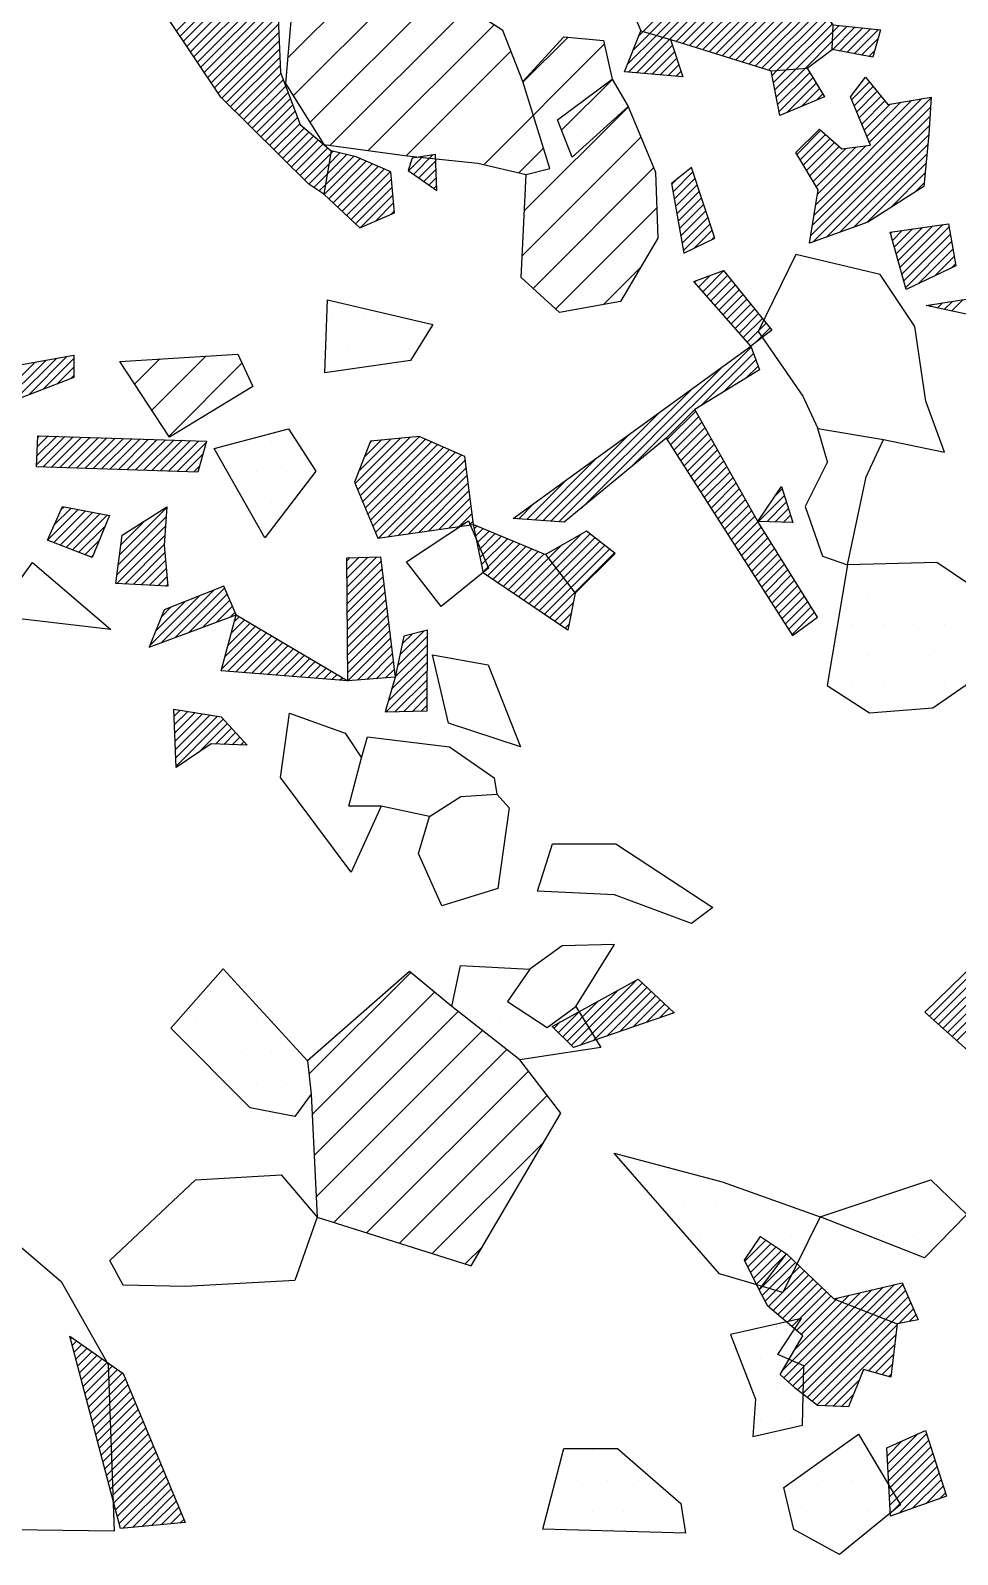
# Model space of a CAD drawing. Header units: metres. Extents: x -1.05 to 0.12, y -16.81 to -13.32.
# Drawn here: x -0.636 to -0.257, y -16.805 to -16.182 of the extents above; entities that cross this region are included whole.
import ezdxf

# ---------------------------------------------------------------- set-up
doc = ezdxf.new("R2010")
doc.units = ezdxf.units.M
doc.header["$LTSCALE"] = 25
doc.header["$MEASUREMENT"] = 0
doc.layers.get('0').update_dxf_attribs({"linetype": 'CONTINUOUS'})
for name, color, linetype in [('FEUER', 1, 'CONTINUOUS'), ('KNOCHEN', 2, 'CONTINUOUS'), ('KNOCHENSCHRAFF', 2, 'CONTINUOUS'), ('STEINE', 4, 'CONTINUOUS'), ('STEINESCHRAFF', 4, 'CONTINUOUS')]:
    doc.layers.add(name, color=color, linetype=linetype)

# ---------------------------------------------------------------- blocks, each defined once
blk = doc.blocks.new('*X1')
at = {"color": 0}
for p, q in [((-26.861, -1658.51), (-24.738, -1656.386)), ((-26.674, -1658.677), (-24.468, -1656.47)), ((-26.488, -1658.844), (-24.198, -1656.554)), ((-26.301, -1659.011), (-23.927, -1656.637)), ((-26.114, -1659.178), (-23.657, -1656.721)), ((-25.928, -1659.344), (-23.387, -1656.804)), ((-25.741, -1659.511), (-23.117, -1656.888))]:
    blk.add_line(p, q, dxfattribs=at)
blk = doc.blocks.new('*X3')
at = {"color": 0}
for p, q in [((-41.499, -1659.713), (-38.819, -1657.033)), ((-41.129, -1659.697), (-38.6, -1657.167)), ((-41.675, -1659.536), (-39.603, -1657.463)), ((-40.591, -1659.512), (-38.417, -1657.338)), ((-40.052, -1659.326), (-38.234, -1657.509)), ((-39.513, -1659.141), (-38.051, -1657.68)), ((-38.974, -1658.956), (-37.869, -1657.85)), ((-42.028, -1659.182), (-41.169, -1658.323)), ((-41.852, -1659.359), (-40.386, -1657.893)), ((-38.435, -1658.77), (-37.686, -1658.021)), ((-37.896, -1658.585), (-37.503, -1658.192)), ((-37.357, -1658.4), (-37.32, -1658.363)), ((-42.205, -1659.005), (-41.953, -1658.752)), ((-34.404, -1668.528), (-33.546, -1667.67)), ((-34.286, -1668.764), (-33.334, -1667.811)), ((-33.774, -1667.544), (-33.758, -1667.528)), ((-34.169, -1669), (-33.122, -1667.953)), ((-34.051, -1669.236), (-32.91, -1668.095)), ((-33.934, -1669.472), (-32.699, -1668.237)), ((-33.816, -1669.708), (-32.517, -1668.408)), ((-33.693, -1669.938), (-32.336, -1668.581)), ((-33.569, -1670.168), (-32.154, -1668.753)), ((-33.438, -1670.39), (-31.973, -1668.925)), ((-33.247, -1670.553), (-31.792, -1669.098)), ((-33.057, -1670.717), (-31.611, -1669.27)), ((-32.867, -1670.88), (-31.429, -1669.442)), ((-32.811, -1673.298), (-29.217, -1669.705)), ((-32.677, -1671.044), (-31.248, -1669.614)), ((-32.626, -1673.468), (-28.755, -1669.596)), ((-32.442, -1673.637), (-28.293, -1669.488)), ((-32.251, -1673.799), (-27.942, -1669.491)), ((-32.858, -1672.992), (-29.679, -1669.813)), ((-32.487, -1671.207), (-31.067, -1669.787)), ((-32.364, -1672.145), (-30.141, -1669.922)), ((-32.297, -1671.371), (-30.885, -1669.959)), ((-32.107, -1671.534), (-30.603, -1670.03)), ((-32.052, -1673.954), (-27.836, -1669.738)), ((-31.854, -1674.109), (-27.729, -1669.985)), ((-31.655, -1674.264), (-27.623, -1670.232)), ((-28.115, -1671.077), (-27.516, -1670.479)), ((-27.686, -1671.002), (-27.409, -1670.726)), ((-31.457, -1674.419), (-28.189, -1671.151)), ((-31.131, -1674.448), (-28.236, -1671.552)), ((-61.972, -1671.7), (-61.921, -1671.649)), ((-61.898, -1671.98), (-61.713, -1671.795)), ((-61.824, -1672.26), (-61.505, -1671.94)), ((-61.751, -1672.54), (-61.297, -1672.086)), ((-29.352, -1673.021), (-28.283, -1671.953)), ((-61.677, -1672.82), (-61.089, -1672.232)), ((-61.604, -1673.1), (-60.881, -1672.377)), ((-61.53, -1673.38), (-60.673, -1672.523)), ((-61.457, -1673.66), (-60.465, -1672.668)), ((-61.383, -1673.94), (-60.257, -1672.814)), ((-29.074, -1673.097), (-28.33, -1672.354)), ((-28.797, -1673.174), (-28.378, -1672.755)), ((-61.309, -1674.22), (-60.049, -1672.96)), ((-61.236, -1674.5), (-59.841, -1673.105)), ((-61.162, -1674.78), (-59.726, -1673.344)), ((-30.792, -1674.462), (-29.73, -1673.399)), ((-28.519, -1673.25), (-28.425, -1673.155)), ((-61.089, -1675.06), (-59.622, -1673.594)), ((-61.015, -1675.34), (-59.519, -1673.844)), ((-30.453, -1674.476), (-29.967, -1673.99)), ((-60.941, -1675.62), (-59.415, -1674.093)), ((-60.868, -1675.9), (-59.311, -1674.343)), ((-60.794, -1676.18), (-59.208, -1674.593)), ((-60.721, -1676.46), (-59.104, -1674.843)), ((-60.647, -1676.74), (-59, -1675.093)), ((-60.574, -1677.02), (-58.897, -1675.343)), ((-60.5, -1677.3), (-58.793, -1675.593)), ((-60.426, -1677.58), (-58.689, -1675.843)), ((-28.578, -1676.491), (-27.974, -1675.886)), ((-28.561, -1676.827), (-27.331, -1675.597)), ((-28.543, -1677.162), (-26.976, -1675.596)), ((-28.525, -1677.498), (-26.891, -1675.864)), ((-60.353, -1677.86), (-58.586, -1676.093)), ((-60.279, -1678.14), (-58.482, -1676.342)), ((-28.507, -1677.834), (-26.805, -1676.132)), ((-28.489, -1678.17), (-26.72, -1676.4)), ((-60.206, -1678.419), (-58.379, -1676.592)), ((-60.132, -1678.699), (-58.275, -1676.842)), ((-60.058, -1678.979), (-58.171, -1677.092)), ((-28.472, -1678.505), (-26.634, -1676.668)), ((-28.454, -1678.841), (-26.549, -1676.936)), ((-59.985, -1679.259), (-58.068, -1677.342)), ((-59.83, -1679.458), (-57.964, -1677.592)), ((-28.092, -1678.833), (-26.463, -1677.204)), ((-27.545, -1678.64), (-26.378, -1677.472)), ((-26.998, -1678.446), (-26.292, -1677.74)), ((-59.44, -1679.421), (-57.86, -1677.842)), ((-59.049, -1679.385), (-57.757, -1678.092)), ((-58.659, -1679.348), (-57.653, -1678.342)), ((-26.451, -1678.252), (-26.207, -1678.008)), ((-58.268, -1679.311), (-57.549, -1678.592)), ((-57.878, -1679.274), (-57.446, -1678.841)), ((-57.487, -1679.237), (-57.342, -1679.091))]:
    blk.add_line(p, q, dxfattribs=at)
blk = doc.blocks.new('*X5')
at = {"color": 0}
for p, q in [((-30.038, -1621.028), (-29.312, -1620.303)), ((-31.577, -1625.75), (-26.784, -1620.957)), ((-31.508, -1625.327), (-27.171, -1620.989)), ((-29.935, -1621.279), (-29.154, -1620.497)), ((-29.833, -1621.53), (-28.995, -1620.692)), ((-29.73, -1621.781), (-28.836, -1620.887)), ((-29.628, -1622.032), (-28.677, -1621.082)), ((-29.32, -1622.785), (-27.597, -1621.062)), ((-31.717, -1626.596), (-26.836, -1621.716)), ((-31.647, -1626.173), (-26.81, -1621.336)), ((-29.525, -1622.283), (-28.448, -1621.206)), ((-29.423, -1622.534), (-28.023, -1621.134)), ((-32.279, -1623.269), (-31.297, -1622.287)), ((-31.622, -1626.855), (-26.862, -1622.095)), ((-32.147, -1623.49), (-31.11, -1622.454)), ((-32.014, -1623.712), (-30.923, -1622.621)), ((-31.882, -1623.933), (-30.736, -1622.787)), ((-31.75, -1624.154), (-30.55, -1622.954)), ((-31.438, -1624.903), (-29.459, -1622.924)), ((-31.07, -1626.656), (-26.889, -1622.475)), ((-30.517, -1626.457), (-26.927, -1622.867)), ((-31.618, -1624.376), (-30.27, -1623.028)), ((-31.485, -1624.597), (-29.864, -1622.976)), ((-29.965, -1626.258), (-26.965, -1623.258)), ((-37.341, -1624.796), (-36.527, -1623.982)), ((-29.412, -1626.06), (-27.003, -1623.65)), ((-28.45, -1625.451), (-27.041, -1624.041)), ((-37.394, -1624.495), (-37.189, -1624.29)), ((-37.288, -1625.096), (-36.439, -1624.247)), ((-37.235, -1625.396), (-36.351, -1624.513)), ((-37.181, -1625.697), (-36.263, -1624.778)), ((-27.462, -1624.816), (-27.078, -1624.433)), ((-37.128, -1625.997), (-36.175, -1625.044)), ((-37.075, -1626.298), (-36.087, -1625.309)), ((-37.022, -1626.598), (-35.999, -1625.575)), ((-36.969, -1626.898), (-35.911, -1625.84)), ((-36.916, -1627.199), (-35.823, -1626.106)), ((-36.46, -1627.097), (-35.735, -1626.371)), ((-35.782, -1626.773), (-35.647, -1626.637)), ((-28.451, -1626.512), (-28.382, -1626.443)), ((-28.373, -1626.788), (-27.967, -1626.382)), ((-28.296, -1627.064), (-27.552, -1626.321)), ((-28.218, -1627.34), (-27.138, -1626.26)), ((-28.141, -1627.616), (-26.723, -1626.199)), ((-28.063, -1627.892), (-26.308, -1626.138)), ((-27.985, -1628.168), (-26.056, -1626.239)), ((-27.908, -1628.444), (-26.003, -1626.54)), ((-27.83, -1628.72), (-25.951, -1626.84)), ((-27.315, -1628.558), (-25.898, -1627.141)), ((-26.644, -1628.24), (-25.845, -1627.442)), ((-25.973, -1627.923), (-25.793, -1627.743)), ((-63.347, -1635.599), (-62.551, -1634.802)), ((-63.331, -1635.23), (-62.893, -1634.792)), ((-63.316, -1634.861), (-63.236, -1634.781)), ((-63.362, -1635.967), (-62.208, -1634.813)), ((-63.098, -1636.057), (-61.865, -1634.824)), ((-62.755, -1636.068), (-61.522, -1634.834)), ((-62.413, -1636.079), (-61.179, -1634.845)), ((-62.07, -1636.09), (-60.836, -1634.856)), ((-61.728, -1636.101), (-60.493, -1634.866)), ((-61.385, -1636.112), (-60.15, -1634.877)), ((-61.043, -1636.123), (-59.807, -1634.887)), ((-60.7, -1636.134), (-59.464, -1634.898)), ((-60.358, -1636.145), (-59.121, -1634.909)), ((-60.016, -1636.157), (-58.778, -1634.919)), ((-59.673, -1636.168), (-58.435, -1634.93)), ((-59.331, -1636.179), (-58.092, -1634.941)), ((-58.988, -1636.19), (-57.75, -1634.951)), ((-58.646, -1636.201), (-57.407, -1634.962)), ((-58.303, -1636.212), (-57.064, -1634.972)), ((-57.961, -1636.223), (-56.721, -1634.983)), ((-57.618, -1636.234), (-56.419, -1635.035)), ((-57.276, -1636.245), (-56.558, -1635.527)), ((-56.933, -1636.256), (-56.696, -1636.019)), ((-59.97, -1639.647), (-58.039, -1637.715)), ((-60.075, -1640.459), (-58.089, -1638.472)), ((-60.023, -1640.053), (-58.064, -1638.094)), ((-59.917, -1639.24), (-58.923, -1638.246)), ((-60.091, -1640.828), (-58.114, -1638.851)), ((-59.754, -1640.844), (-58.139, -1639.229)), ((-59.417, -1640.861), (-58.113, -1639.558)), ((-59.08, -1640.878), (-58.084, -1639.882)), ((-58.743, -1640.894), (-58.055, -1640.207)), ((-58.406, -1640.911), (-58.026, -1640.531)), ((-58.069, -1640.927), (-57.997, -1640.856)), ((-57.691, -1643.024), (-55.674, -1641.008)), ((-58.732, -1643.359), (-56.7, -1641.327)), ((-58.495, -1642.768), (-57.284, -1641.557)), ((-58.252, -1643.232), (-56.117, -1641.097)), ((-57.13, -1642.817), (-55.567, -1641.254)), ((-56.569, -1642.61), (-55.461, -1641.501)), ((-58.257, -1642.177), (-57.867, -1641.787)), ((-56.008, -1642.402), (-55.354, -1641.748)), ((-55.447, -1642.195), (-55.247, -1641.995)), ((-55.272, -1642.373), (-55.076, -1642.177)), ((-55.791, -1644.306), (-54.187, -1642.702)), ((-55.661, -1643.823), (-54.409, -1642.571)), ((-55.54, -1644.409), (-53.965, -1642.834)), ((-55.532, -1643.34), (-54.631, -1642.44)), ((-55.402, -1642.857), (-54.853, -1642.308)), ((-55.213, -1644.435), (-53.742, -1642.965)), ((-54.886, -1644.462), (-53.52, -1643.096)), ((-54.558, -1644.488), (-53.298, -1643.228)), ((-54.231, -1644.514), (-53.076, -1643.359)), ((-53.904, -1644.54), (-52.853, -1643.49)), ((-53.576, -1644.566), (-52.631, -1643.622)), ((-53.249, -1644.593), (-52.409, -1643.753)), ((-52.921, -1644.619), (-52.187, -1643.884)), ((-52.594, -1644.645), (-51.965, -1644.016)), ((-52.267, -1644.671), (-51.742, -1644.147)), ((-51.939, -1644.697), (-51.52, -1644.278)), ((-51.612, -1644.724), (-51.298, -1644.41)), ((-51.285, -1644.75), (-51.076, -1644.541)), ((-50.957, -1644.776), (-50.854, -1644.672)), ((-57.733, -1646.248), (-57.485, -1646)), ((-57.719, -1646.588), (-57.18, -1646.049)), ((-57.705, -1646.928), (-56.875, -1646.097)), ((-57.691, -1647.267), (-56.57, -1646.146)), ((-57.677, -1647.607), (-56.265, -1646.195)), ((-57.663, -1647.946), (-55.96, -1646.243)), ((-57.649, -1648.286), (-55.727, -1646.364)), ((-56.745, -1647.735), (-55.559, -1646.549)), ((-56.045, -1647.389), (-55.39, -1646.734)), ((-55.704, -1647.401), (-55.222, -1646.919)), ((-55.363, -1647.414), (-55.053, -1647.104)), ((-55.022, -1647.426), (-54.885, -1647.289))]:
    blk.add_line(p, q, dxfattribs=at)
blk = doc.blocks.new('*X6')
at = {"color": 0}
for p, q in [((-51.6, -1624.913), (-50.132, -1623.445)), ((-51.552, -1624.511), (-50.391, -1623.35)), ((-51.478, -1624.083), (-50.674, -1623.279)), ((-51.417, -1625.083), (-49.885, -1623.551)), ((-51.404, -1623.656), (-50.956, -1623.208)), ((-51.33, -1623.228), (-51.239, -1623.137)), ((-48.155, -1623.943), (-47.573, -1623.361)), ((-48.018, -1623.452), (-47.992, -1623.426)), ((-47.947, -1624.088), (-47.154, -1623.295)), ((-47.739, -1624.233), (-47.038, -1623.532)), ((-51.235, -1625.254), (-49.638, -1623.658)), ((-51.052, -1625.425), (-49.391, -1623.764)), ((-50.869, -1625.596), (-49.144, -1623.87)), ((-50.686, -1625.766), (-48.896, -1623.977)), ((-47.531, -1624.379), (-47.026, -1623.874)), ((-47.322, -1624.524), (-47.015, -1624.217)), ((-50.503, -1625.937), (-48.849, -1624.282)), ((-50.32, -1626.108), (-48.82, -1624.607)), ((-47.114, -1624.669), (-47.004, -1624.559)), ((-50.113, -1626.254), (-48.791, -1624.932)), ((-49.497, -1625.991), (-48.762, -1625.256)), ((-48.88, -1625.728), (-48.733, -1625.581)), ((-36.46, -1628.511), (-36.382, -1628.433)), ((-36.294, -1628.699), (-35.818, -1628.222)), ((-36.129, -1628.887), (-35.268, -1628.026)), ((-35.963, -1629.075), (-35.109, -1628.221)), ((-35.797, -1629.262), (-34.951, -1628.416)), ((-35.632, -1629.45), (-34.793, -1628.612)), ((-35.466, -1629.638), (-34.635, -1628.807)), ((-35.3, -1629.826), (-34.477, -1629.002)), ((-35.135, -1630.014), (-34.318, -1629.198)), ((-34.969, -1630.202), (-34.16, -1629.393)), ((-34.803, -1630.39), (-34.002, -1629.588)), ((-34.638, -1630.578), (-33.844, -1629.784)), ((-26.832, -1629.49), (-26.758, -1629.416)), ((-26.542, -1629.553), (-26.339, -1629.35)), ((-26.251, -1629.616), (-25.919, -1629.284)), ((-25.961, -1629.679), (-25.499, -1629.218)), ((-34.472, -1630.765), (-33.686, -1629.979)), ((-34.306, -1630.953), (-33.527, -1630.174)), ((-33.978, -1630.978), (-33.369, -1630.37)), ((-64.829, -1633.546), (-62.967, -1631.684)), ((-64.255, -1633.325), (-62.537, -1631.607)), ((-63.68, -1633.104), (-62.106, -1631.529)), ((-63.106, -1632.883), (-61.835, -1631.612)), ((-39.06, -1636.061), (-34.149, -1631.15)), ((-36.191, -1633.545), (-34.054, -1631.409)), ((-35.277, -1632.985), (-33.96, -1631.667)), ((-65.404, -1633.767), (-63.398, -1631.761)), ((-62.531, -1632.662), (-61.836, -1631.966)), ((-41.099, -1637.746), (-35.29, -1631.937)), ((-34.363, -1632.424), (-33.865, -1631.926)), ((-61.957, -1632.441), (-61.836, -1632.32)), ((-42.006, -1638.3), (-36.577, -1632.87)), ((-42.335, -1638.275), (-37.864, -1633.804)), ((-37.579, -1634.933), (-36.414, -1633.768)), ((-37.441, -1635.149), (-36.286, -1633.994)), ((-50.133, -1637.235), (-47.709, -1634.81)), ((-42.664, -1638.251), (-39.151, -1634.738)), ((-37.303, -1635.365), (-36.159, -1634.22)), ((-37.166, -1635.58), (-36.031, -1634.446)), ((-37.028, -1635.796), (-35.903, -1634.672)), ((-50.343, -1636.737), (-48.486, -1634.88)), ((-50.238, -1636.986), (-48.093, -1634.841)), ((-50.191, -1636.231), (-48.88, -1634.92)), ((-50.029, -1637.484), (-47.462, -1634.917)), ((-49.959, -1635.646), (-49.273, -1634.96)), ((-49.924, -1637.732), (-47.216, -1635.024)), ((-49.82, -1637.981), (-46.969, -1635.131)), ((-49.728, -1635.061), (-49.666, -1634.999)), ((-49.715, -1638.23), (-46.723, -1635.238)), ((-49.61, -1638.479), (-46.476, -1635.345)), ((-36.89, -1636.012), (-35.776, -1634.898)), ((-36.752, -1636.227), (-35.648, -1635.124)), ((-36.614, -1636.443), (-35.521, -1635.35)), ((-49.506, -1638.728), (-46.23, -1635.452)), ((-49.385, -1638.961), (-45.983, -1635.559)), ((-48.974, -1638.903), (-45.829, -1635.759)), ((-42.993, -1638.226), (-40.439, -1635.672)), ((-36.476, -1636.659), (-35.393, -1635.576)), ((-36.338, -1636.874), (-35.266, -1635.802)), ((-36.2, -1637.09), (-35.138, -1636.028)), ((-48.562, -1638.845), (-45.79, -1636.073)), ((-48.15, -1638.787), (-45.75, -1636.387)), ((-43.322, -1638.202), (-41.726, -1636.605)), ((-36.063, -1637.306), (-35.01, -1636.254)), ((-35.925, -1637.521), (-34.883, -1636.48)), ((-47.739, -1638.729), (-45.711, -1636.701)), ((-47.327, -1638.671), (-45.671, -1637.015)), ((-35.787, -1637.737), (-34.755, -1636.706)), ((-35.649, -1637.953), (-34.628, -1636.932)), ((-35.511, -1638.169), (-34.5, -1637.158)), ((-33.853, -1638.279), (-32.79, -1637.215)), ((-33.145, -1637.216), (-32.874, -1636.945)), ((-62.906, -1639.047), (-61.654, -1637.795)), ((-62.652, -1639.147), (-61.356, -1637.85)), ((-62.636, -1638.423), (-61.952, -1637.74)), ((-62.398, -1639.246), (-61.058, -1637.906)), ((-62.351, -1637.785), (-62.25, -1637.684)), ((-46.915, -1638.613), (-45.632, -1637.329)), ((-46.503, -1638.554), (-45.592, -1637.643)), ((-43.651, -1638.177), (-43.013, -1637.539)), ((-35.373, -1638.384), (-34.373, -1637.384)), ((-35.235, -1638.6), (-34.245, -1637.61)), ((-35.097, -1638.816), (-34.117, -1637.836)), ((-33.512, -1638.291), (-32.707, -1637.486)), ((-33.172, -1638.304), (-32.623, -1637.756)), ((-62.144, -1639.345), (-60.76, -1637.961)), ((-61.889, -1639.445), (-60.461, -1638.017)), ((-61.635, -1639.544), (-60.548, -1638.457)), ((-46.092, -1638.496), (-45.553, -1637.957)), ((-45.68, -1638.438), (-45.513, -1638.271)), ((-45.463, -1638.574), (-45.358, -1638.469)), ((-34.959, -1639.031), (-33.99, -1638.062)), ((-34.822, -1639.247), (-33.862, -1638.287)), ((-34.684, -1639.463), (-33.726, -1638.505)), ((-32.831, -1638.317), (-32.54, -1638.026)), ((-32.49, -1638.329), (-32.457, -1638.296)), ((-61.381, -1639.643), (-60.797, -1639.059)), ((-45.403, -1638.868), (-45.108, -1638.573)), ((-45.343, -1639.162), (-44.858, -1638.677)), ((-45.283, -1639.456), (-44.609, -1638.781)), ((-45.224, -1639.749), (-44.359, -1638.885)), ((-45.164, -1640.043), (-44.109, -1638.988)), ((-45.104, -1640.337), (-43.859, -1639.092)), ((-42.28, -1639.988), (-41.087, -1638.794)), ((-42.126, -1640.188), (-40.728, -1638.789)), ((-41.972, -1640.387), (-40.53, -1638.945)), ((-41.818, -1640.587), (-40.332, -1639.1)), ((-34.546, -1639.678), (-33.591, -1638.723)), ((-34.408, -1639.894), (-33.455, -1638.941)), ((-34.27, -1640.11), (-33.32, -1639.159)), ((-61.127, -1639.743), (-61.046, -1639.662)), ((-50.676, -1639.898), (-50.548, -1639.77)), ((-50.673, -1640.249), (-50.181, -1639.757)), ((-50.67, -1640.6), (-49.815, -1639.744)), ((-50.667, -1640.95), (-49.448, -1639.731)), ((-44.922, -1640.509), (-43.61, -1639.196)), ((-44.712, -1640.652), (-43.36, -1639.3)), ((-44.501, -1640.795), (-43.11, -1639.404)), ((-44.29, -1640.937), (-42.86, -1639.507)), ((-44.08, -1641.08), (-42.611, -1639.611)), ((-43.869, -1641.223), (-42.434, -1639.789)), ((-42.434, -1639.789), (-41.916, -1639.27)), ((-41.664, -1640.786), (-40.134, -1639.256)), ((-41.51, -1640.986), (-39.936, -1639.411)), ((-41.356, -1641.185), (-39.737, -1639.567)), ((-34.132, -1640.325), (-33.185, -1639.378)), ((-33.994, -1640.541), (-33.049, -1639.596)), ((-50.664, -1641.301), (-49.282, -1639.919)), ((-50.661, -1641.651), (-49.244, -1640.234)), ((-43.659, -1641.366), (-42.28, -1639.988)), ((-43.448, -1641.509), (-42.126, -1640.188)), ((-43.237, -1641.652), (-41.972, -1640.387)), ((-33.856, -1640.757), (-32.914, -1639.814)), ((-33.719, -1640.972), (-32.778, -1640.032)), ((-33.581, -1641.188), (-32.643, -1640.25)), ((-50.658, -1642.002), (-49.205, -1640.549)), ((-50.655, -1642.352), (-49.167, -1640.864)), ((-43.027, -1641.795), (-41.818, -1640.587)), ((-42.816, -1641.938), (-41.664, -1640.786)), ((-42.606, -1642.081), (-41.51, -1640.986)), ((-33.443, -1641.404), (-32.507, -1640.468)), ((-33.305, -1641.619), (-32.372, -1640.686)), ((-33.167, -1641.835), (-32.236, -1640.904)), ((-50.652, -1642.703), (-49.129, -1641.179)), ((-50.649, -1643.054), (-49.09, -1641.495)), ((-42.395, -1642.224), (-41.356, -1641.185)), ((-42.184, -1642.367), (-41.414, -1641.597)), ((-33.029, -1642.051), (-32.101, -1641.122)), ((-32.891, -1642.266), (-31.965, -1641.34)), ((-32.753, -1642.482), (-31.83, -1641.558)), ((-50.646, -1643.404), (-49.052, -1641.81)), ((-50.643, -1643.755), (-49.013, -1642.125)), ((-41.974, -1642.51), (-41.503, -1642.04)), ((-32.616, -1642.698), (-31.694, -1641.776)), ((-32.478, -1642.913), (-31.559, -1641.995)), ((-50.64, -1644.105), (-48.975, -1642.44)), ((-50.637, -1644.456), (-48.936, -1642.755)), ((-48.51, -1643.743), (-47.532, -1642.764)), ((-48.414, -1643.293), (-48.01, -1642.89)), ((-41.763, -1642.653), (-41.593, -1642.482)), ((-50.629, -1644.801), (-48.898, -1643.07)), ((-50.246, -1644.772), (-48.859, -1643.385)), ((-48.702, -1644.642), (-47.382, -1643.322)), ((-48.606, -1644.192), (-47.382, -1642.968)), ((-49.863, -1644.742), (-48.821, -1643.7)), ((-49.48, -1644.713), (-48.782, -1644.015)), ((-48.986, -1645.633), (-47.383, -1644.03)), ((-48.844, -1645.137), (-47.383, -1643.676)), ((-49.096, -1644.683), (-48.744, -1644.33)), ((-49.072, -1646.073), (-47.384, -1644.384)), ((-48.713, -1644.653), (-48.705, -1644.645)), ((-48.708, -1646.062), (-47.384, -1644.739)), ((-48.345, -1646.052), (-47.385, -1645.093)), ((-47.981, -1646.042), (-47.385, -1645.447)), ((-47.617, -1646.032), (-47.386, -1645.801))]:
    blk.add_line(p, q, dxfattribs=at)
blk = doc.blocks.new('*X10')
at = {"color": 0}
for p, q in [((-57.638, -1618.223), (-54.815, -1615.399)), ((-38.565, -1618.241), (-35.205, -1614.882)), ((-38.292, -1618.322), (-34.918, -1614.948)), ((-38.018, -1618.402), (-34.631, -1615.015)), ((-37.745, -1618.482), (-34.344, -1615.081)), ((-37.471, -1618.562), (-34.057, -1615.147)), ((-37.201, -1618.646), (-33.77, -1615.214)), ((-36.931, -1618.729), (-33.482, -1615.28)), ((-36.662, -1618.813), (-33.195, -1615.347)), ((-36.392, -1618.897), (-32.908, -1615.413)), ((-36.122, -1618.981), (-32.621, -1615.479)), ((-57.496, -1618.435), (-54.572, -1615.51)), ((-57.355, -1618.646), (-54.329, -1615.621)), ((-57.213, -1618.858), (-54.086, -1615.732)), ((-57.071, -1619.07), (-53.977, -1615.976)), ((-35.852, -1619.064), (-32.468, -1615.68)), ((-35.582, -1619.148), (-32.318, -1615.884)), ((-35.313, -1619.232), (-32.169, -1616.088)), ((-56.929, -1619.282), (-53.898, -1616.25)), ((-56.787, -1619.493), (-53.819, -1616.525)), ((-35.043, -1619.316), (-32.019, -1616.292)), ((-34.773, -1619.399), (-31.87, -1616.496)), ((-34.503, -1619.483), (-31.72, -1616.7)), ((-56.646, -1619.705), (-53.74, -1616.799)), ((-56.504, -1619.917), (-53.661, -1617.074)), ((-56.362, -1620.129), (-53.582, -1617.349)), ((-34.233, -1619.567), (-31.571, -1616.904)), ((-33.964, -1619.65), (-31.421, -1617.108)), ((-33.694, -1619.734), (-31.272, -1617.312)), ((-56.22, -1620.341), (-53.503, -1617.623)), ((-56.079, -1620.552), (-53.474, -1617.948)), ((-33.424, -1619.818), (-31.123, -1617.517)), ((-33.083, -1619.83), (-30.973, -1617.721)), ((-32.703, -1619.805), (-30.824, -1617.925)), ((-55.937, -1620.764), (-53.459, -1618.287)), ((-39.203, -1619.587), (-38.018, -1618.402)), ((-39.165, -1619.902), (-37.745, -1618.482)), ((-38.972, -1619.002), (-38.292, -1618.322)), ((-38.839, -1619.93), (-37.471, -1618.562)), ((-38.74, -1618.417), (-38.565, -1618.241)), ((-32.324, -1619.779), (-30.804, -1618.258)), ((-30.828, -1618.99), (-29.905, -1618.067)), ((-30.823, -1618.631), (-30.224, -1618.032)), ((-30.804, -1618.258), (-30.544, -1617.998)), ((-30.529, -1619.045), (-29.585, -1618.101)), ((-30.231, -1619.1), (-29.266, -1618.135)), ((-29.932, -1619.154), (-28.947, -1618.169)), ((-29.633, -1619.209), (-28.957, -1618.533)), ((-55.787, -1620.968), (-53.444, -1618.625)), ((-55.609, -1621.144), (-53.43, -1618.964)), ((-38.514, -1619.958), (-37.363, -1618.808)), ((-38.189, -1619.987), (-37.275, -1619.073)), ((-31.945, -1619.754), (-30.823, -1618.631)), ((-29.334, -1619.264), (-29.091, -1619.02)), ((-55.431, -1621.319), (-53.415, -1619.303)), ((-55.254, -1621.495), (-53.4, -1619.641)), ((-37.863, -1620.015), (-37.187, -1619.339)), ((-37.538, -1620.043), (-37.099, -1619.604)), ((-33.293, -1620.041), (-33.083, -1619.83)), ((-33.236, -1620.337), (-32.703, -1619.805)), ((-33.179, -1620.634), (-32.324, -1619.779)), ((-33.122, -1620.93), (-31.945, -1619.754)), ((-55.076, -1621.671), (-53.37, -1619.965)), ((-54.898, -1621.847), (-53.272, -1620.221)), ((-54.72, -1622.023), (-53.175, -1620.477)), ((-37.213, -1620.071), (-37.011, -1619.87)), ((-33.065, -1621.227), (-31.755, -1619.917)), ((-33.008, -1621.523), (-31.622, -1620.137)), ((-32.685, -1621.554), (-31.488, -1620.357)), ((-54.543, -1622.198), (-53.078, -1620.734)), ((-54.365, -1622.374), (-52.981, -1620.99)), ((-32.081, -1621.303), (-31.355, -1620.577)), ((-31.476, -1621.052), (-31.221, -1620.797)), ((-54.187, -1622.55), (-52.884, -1621.246)), ((-54.009, -1622.726), (-52.786, -1621.503)), ((-53.832, -1622.902), (-52.689, -1621.759)), ((-53.654, -1623.077), (-52.592, -1622.016)), ((-53.476, -1623.253), (-52.413, -1622.19)), ((-53.298, -1623.429), (-52.221, -1622.352)), ((-53.121, -1623.605), (-52.029, -1622.514)), ((-52.943, -1623.781), (-51.838, -1622.675)), ((-52.765, -1623.956), (-51.646, -1622.837)), ((-52.587, -1624.132), (-51.454, -1622.999)), ((-52.41, -1624.308), (-51.33, -1623.228)), ((-52.232, -1624.484), (-51.404, -1623.656)), ((-52.021, -1624.626), (-51.478, -1624.083)), ((-51.809, -1624.768), (-51.552, -1624.511))]:
    blk.add_line(p, q, dxfattribs=at)
blk = doc.blocks.new('*X12')
at = {"color": 0}
for p, q in [((-53.097, -1619.339), (-50.467, -1616.709)), ((-52.868, -1620.877), (-48.699, -1616.708)), ((-52.185, -1621.962), (-47.129, -1616.906)), ((-51.355, -1622.9), (-45.736, -1617.281)), ((-49.799, -1623.112), (-44.659, -1617.972)), ((-43.476, -1620.324), (-41.631, -1618.479)), ((-48.243, -1623.323), (-43.968, -1619.049)), ((-45.077, -1623.693), (-40.15, -1618.766)), ((-41.9, -1622.284), (-39.822, -1620.206)), ((-43.414, -1625.565), (-39.168, -1621.32)), ((-43.506, -1627.425), (-38.651, -1622.571)), ((-43.643, -1624.026), (-42.634, -1623.017)), ((-43.064, -1628.751), (-38.135, -1623.822)), ((-42.137, -1629.591), (-38.007, -1625.462)), ((-40.186, -1629.408), (-38.669, -1627.891)), ((-59.351, -1632.664), (-58.324, -1631.637)), ((-58.653, -1633.733), (-56.441, -1631.521)), ((-57.954, -1634.802), (-54.962, -1631.81)), ((-52.223, -1660.891), (-48.062, -1656.73)), ((-52.093, -1662.529), (-47.094, -1657.53)), ((-52.011, -1664.214), (-46.12, -1658.324)), ((-51.928, -1665.899), (-45.129, -1659.101)), ((-51.211, -1666.95), (-44.139, -1659.878)), ((-49.867, -1667.374), (-43.251, -1660.757)), ((-48.524, -1667.799), (-42.484, -1661.759)), ((-47.181, -1668.224), (-42.619, -1663.661)), ((-45.838, -1668.648), (-45.136, -1667.946))]:
    blk.add_line(p, q, dxfattribs=at)
blk = doc.blocks.new('*X14')
at = {"color": 0}
for p, q in [((-27.5, -1640), (-27.5, -1640)), ((-29.375, -1641.25), (-29.375, -1641.25)), ((-28.125, -1641.25), (-28.125, -1641.25)), ((-26.875, -1641.25), (-26.875, -1641.25)), ((-30, -1642.5), (-30, -1642.5)), ((-28.75, -1642.5), (-28.75, -1642.5)), ((-27.5, -1642.5), (-27.5, -1642.5)), ((-26.25, -1642.5), (-26.25, -1642.5)), ((-30.625, -1643.75), (-30.625, -1643.75)), ((-29.375, -1643.75), (-29.375, -1643.75)), ((-28.125, -1643.75), (-28.125, -1643.75)), ((-26.875, -1643.75), (-26.875, -1643.75)), ((-30, -1645), (-30, -1645)), ((-28.75, -1645), (-28.75, -1645)), ((-27.5, -1645), (-27.5, -1645)), ((-26.25, -1645), (-26.25, -1645)), ((-56.25, -1657.5), (-56.25, -1657.5)), ((-55, -1657.5), (-55, -1657.5)), ((-46.25, -1657.5), (-46.25, -1657.5)), ((-45, -1657.5), (-45, -1657.5)), ((-56.875, -1658.75), (-56.875, -1658.75)), ((-55.625, -1658.75), (-55.625, -1658.75)), ((-54.375, -1658.75), (-54.375, -1658.75)), ((-44.375, -1658.75), (-44.375, -1658.75)), ((-43.125, -1658.75), (-43.125, -1658.75)), ((-41.875, -1658.75), (-41.875, -1658.75)), ((-56.25, -1660), (-56.25, -1660)), ((-55, -1660), (-55, -1660)), ((-53.75, -1660), (-53.75, -1660)), ((-43.75, -1660), (-43.75, -1660)), ((-42.5, -1660), (-42.5, -1660)), ((-55.625, -1661.25), (-55.625, -1661.25)), ((-54.375, -1661.25), (-54.375, -1661.25)), ((-53.125, -1661.25), (-53.125, -1661.25)), ((-38.75, -1665), (-38.75, -1665)), ((-37.5, -1665), (-37.5, -1665)), ((-36.875, -1666.25), (-36.875, -1666.25)), ((-35.625, -1666.25), (-35.625, -1666.25)), ((-34.375, -1666.25), (-34.375, -1666.25)), ((-33.125, -1666.25), (-33.125, -1666.25)), ((-29.375, -1666.25), (-29.375, -1666.25)), ((-28.125, -1666.25), (-28.125, -1666.25)), ((-26.875, -1666.25), (-26.875, -1666.25)), ((-36.25, -1667.5), (-36.25, -1667.5)), ((-35, -1667.5), (-35, -1667.5)), ((-33.75, -1667.5), (-33.75, -1667.5)), ((-32.5, -1667.5), (-32.5, -1667.5)), ((-28.75, -1667.5), (-28.75, -1667.5)), ((-27.5, -1667.5), (-27.5, -1667.5)), ((-26.25, -1667.5), (-26.25, -1667.5)), ((-35.625, -1668.75), (-35.625, -1668.75)), ((-34.375, -1668.75), (-34.375, -1668.75)), ((-33.125, -1668.75), (-33.125, -1668.75)), ((-33.125, -1671.25), (-33.125, -1671.25)), ((-33.75, -1672.5), (-33.75, -1672.5)), ((-33.125, -1673.75), (-33.125, -1673.75)), ((-33.75, -1675), (-33.75, -1675)), ((-32.5, -1675), (-32.5, -1675)), ((-40.625, -1676.25), (-40.625, -1676.25)), ((-30.625, -1676.25), (-30.625, -1676.25)), ((-41.25, -1677.5), (-41.25, -1677.5)), ((-40, -1677.5), (-40, -1677.5)), ((-38.75, -1677.5), (-38.75, -1677.5)), ((-31.25, -1677.5), (-31.25, -1677.5)), ((-30, -1677.5), (-30, -1677.5)), ((-28.75, -1677.5), (-28.75, -1677.5)), ((-41.875, -1678.75), (-41.875, -1678.75)), ((-40.625, -1678.75), (-40.625, -1678.75)), ((-39.375, -1678.75), (-39.375, -1678.75)), ((-38.125, -1678.75), (-38.125, -1678.75)), ((-31.875, -1678.75), (-31.875, -1678.75)), ((-30.625, -1678.75), (-30.625, -1678.75)), ((-29.375, -1678.75), (-29.375, -1678.75)), ((-31.25, -1680), (-31.25, -1680)), ((-30, -1680), (-30, -1680))]:
    blk.add_line(p, q, dxfattribs=at)
blk = doc.blocks.new('*X15')
at = {"color": 0}
for p, q in [((-40.625, -1621.25), (-40.625, -1621.25)), ((-39.375, -1621.25), (-39.375, -1621.25)), ((-41.25, -1622.5), (-41.25, -1622.5)), ((-51.25, -1630), (-51.25, -1630)), ((-50, -1630), (-50, -1630)), ((-48.75, -1630), (-48.75, -1630)), ((-50.625, -1631.25), (-50.625, -1631.25)), ((-49.375, -1631.25), (-49.375, -1631.25)), ((-48.125, -1631.25), (-48.125, -1631.25)), ((-53.75, -1635), (-53.75, -1635)), ((-54.375, -1636.25), (-54.375, -1636.25)), ((-53.125, -1636.25), (-53.125, -1636.25)), ((-53.75, -1637.5), (-53.75, -1637.5))]:
    blk.add_line(p, q, dxfattribs=at)

msp = doc.modelspace()

# ---------------------------------------------------------------- linework, layer by layer
at = {"layer": 'KNOCHEN'}
for points in [[(-0.30789, -16.17972), (-0.32613, -16.15481), (-0.35709, -16.14765), (-0.38147, -16.14762), (-0.39267, -16.1674), (-0.3866, -16.18214), (-0.37442, -16.18571), (-0.33331, -16.19847)], [(-0.52227, -16.24489), (-0.55827, -16.20929), (-0.58005, -16.17675), (-0.57444, -16.16305), (-0.55972, -16.1646), (-0.55158, -16.15243), (-0.54041, -16.15752), (-0.53486, -16.17683), (-0.53388, -16.19917), (-0.52579, -16.22051), (-0.51311, -16.23119), (-0.51618, -16.24896), (-0.52227, -16.24489)], [(-0.30841, -16.18988), (-0.30789, -16.17972), (-0.2886, -16.18178), (-0.29166, -16.19295), (-0.30841, -16.18988)], [(-0.37442, -16.18571), (-0.36936, -16.20095), (-0.39322, -16.19888), (-0.3866, -16.18214)], [(-0.31858, -16.19748), (-0.30841, -16.18988)], [(-0.32978, -16.21675), (-0.33331, -16.19847), (-0.31858, -16.19748), (-0.31149, -16.20917), (-0.32978, -16.21675)], [(-0.31768, -16.26907), (-0.31409, -16.24724), (-0.3232, -16.232), (-0.31354, -16.22237), (-0.30442, -16.2305), (-0.29273, -16.229), (-0.30083, -16.20918), (-0.29472, -16.20107), (-0.2856, -16.21225), (-0.26782, -16.20924), (-0.26886, -16.22447), (-0.27093, -16.24579), (-0.2938, -16.26048), (-0.31768, -16.26907)], [(-0.51618, -16.24896), (-0.50148, -16.26269), (-0.48725, -16.25662), (-0.48875, -16.23986), (-0.50296, -16.23375), (-0.51311, -16.23119)], [(-0.46997, -16.24751), (-0.47046, -16.23278), (-0.48011, -16.23429), (-0.48164, -16.23936), (-0.46997, -16.24751)], [(-0.36897, -16.27305), (-0.35626, -16.26698), (-0.36587, -16.23802), (-0.374, -16.24461), (-0.36897, -16.27305)], [(-0.2781, -16.28792), (-0.28467, -16.26456), (-0.2608, -16.26104), (-0.25778, -16.27831), (-0.2781, -16.28792)], [(-0.34161, -16.31118), (-0.36492, -16.28474), (-0.35273, -16.28019), (-0.33297, -16.30459), (-0.34161, -16.31118)], [(-0.26999, -16.29454), (-0.24764, -16.29102), (-0.2441, -16.30016), (-0.26999, -16.29454)], [(-0.66307, -16.34114), (-0.67168, -16.32437), (-0.61835, -16.31481), (-0.61836, -16.32395), (-0.66307, -16.34114)], [(-0.41789, -16.38316), (-0.4387, -16.38161), (-0.34161, -16.31118), (-0.33807, -16.32083), (-0.3645, -16.33704), (-0.3762, -16.3487), (-0.41789, -16.38316)], [(-0.3762, -16.3487), (-0.32453, -16.42952), (-0.31436, -16.42192), (-0.33868, -16.38278), (-0.3645, -16.33704)], [(-0.63365, -16.36048), (-0.63313, -16.34779), (-0.56407, -16.34993), (-0.56765, -16.36262), (-0.63365, -16.36048)], [(-0.45496, -16.38412), (-0.45847, -16.35619), (-0.47724, -16.34803), (-0.49705, -16.35003), (-0.50367, -16.36678), (-0.49406, -16.38964), (-0.45496, -16.38412)], [(-0.33868, -16.38278), (-0.33868, -16.38278), (-0.32901, -16.36858), (-0.32446, -16.38331), (-0.33868, -16.38278)], [(-0.62913, -16.39045), (-0.62302, -16.37675), (-0.60373, -16.38033), (-0.61086, -16.39758), (-0.62913, -16.39045)], [(-0.62913, -16.39045), (-0.62302, -16.37675), (-0.60373, -16.38033), (-0.61086, -16.39758), (-0.62913, -16.39045)], [(-0.60123, -16.40826), (-0.59866, -16.38846), (-0.58036, -16.37681), (-0.5814, -16.39255), (-0.57991, -16.40931), (-0.60123, -16.40826)], [(-0.41336, -16.41211), (-0.41643, -16.42734), (-0.41643, -16.42734), (-0.45093, -16.40393), (-0.45496, -16.38412), (-0.42552, -16.39635)], [(-0.42552, -16.39635), (-0.41336, -16.41211), (-0.39709, -16.39589), (-0.40875, -16.38673), (-0.42552, -16.39635)], [(-0.50634, -16.44802), (-0.50677, -16.39775), (-0.49306, -16.39726), (-0.48704, -16.44653), (-0.50634, -16.44802)], [(-0.552, -16.42103), (-0.55706, -16.40935), (-0.58145, -16.41896), (-0.58756, -16.43418), (-0.552, -16.42103)], [(-0.50634, -16.44802), (-0.55813, -16.44387), (-0.552, -16.42103), (-0.50634, -16.44802)], [(-0.48704, -16.44653), (-0.49113, -16.46074), (-0.47386, -16.46026), (-0.47381, -16.42725), (-0.48346, -16.42977), (-0.48704, -16.44653)], [(-0.57647, -16.48345), (-0.57745, -16.45959), (-0.55816, -16.46266), (-0.54751, -16.47436), (-0.56224, -16.47383), (-0.57647, -16.48345)], [(-0.25168, -16.60024), (-0.27044, -16.58346), (-0.24959, -16.56318), (-0.2232, -16.57134), (-0.22071, -16.59978), (-0.23849, -16.60686), (-0.25168, -16.60024)], [(-0.41416, -16.59796), (-0.42278, -16.58931), (-0.38772, -16.57007), (-0.37301, -16.5838), (-0.41416, -16.59796)], [(-0.33815, -16.69709), (-0.34423, -16.68489), (-0.33761, -16.67526), (-0.32696, -16.68238)], [(-0.33815, -16.69709), (-0.32696, -16.68238), (-0.30769, -16.70069), (-0.28181, -16.71089), (-0.28439, -16.73272), (-0.29555, -16.72965), (-0.30167, -16.74488), (-0.31436, -16.74435), (-0.32349, -16.73723), (-0.32958, -16.73163), (-0.32041, -16.71591), (-0.33461, -16.7037), (-0.33815, -16.69709)], [(-0.30769, -16.70069), (-0.27976, -16.69414), (-0.27318, -16.70938), (-0.28181, -16.71089)], [(-0.5993, -16.79468), (-0.62, -16.71594), (-0.59819, -16.73121), (-0.57289, -16.79218), (-0.5993, -16.79468)], [(-0.28448, -16.78959), (-0.28596, -16.76166), (-0.2702, -16.75457), (-0.26161, -16.7815), (-0.28448, -16.78959)]]:
    msp.add_lwpolyline(points, dxfattribs=at)
at = {"layer": 'STEINE'}
for points in [[(-0.5191, -16.16822), (-0.52927, -16.17328), (-0.53185, -16.20374), (-0.51615, -16.22865), (-0.48214, -16.23327), (-0.4532, -16.23636), (-0.4334, -16.24096), (-0.42375, -16.23844), (-0.43487, -16.20288), (-0.44296, -16.18205), (-0.46122, -16.17034), (-0.49371, -16.16623), (-0.5191, -16.16822)], [(-0.43487, -16.20288), (-0.41808, -16.18463), (-0.40184, -16.18617), (-0.39831, -16.20192), (-0.39172, -16.2131), (-0.3806, -16.24003), (-0.37962, -16.26694), (-0.3949, -16.29282), (-0.41978, -16.29735), (-0.4355, -16.28311), (-0.4334, -16.24096)], [(-0.39172, -16.2131), (-0.41461, -16.23388), (-0.42068, -16.21864), (-0.39831, -16.20192)], [(-0.32327, -16.27363), (-0.33855, -16.30509), (-0.32031, -16.33152), (-0.31424, -16.34474), (-0.28734, -16.34935), (-0.26247, -16.35447), (-0.27005, -16.33363), (-0.27457, -16.30316), (-0.28875, -16.28181), (-0.32327, -16.27363)], [(-0.51579, -16.32208), (-0.51473, -16.29212), (-0.47158, -16.30234), (-0.48075, -16.31705), (-0.51579, -16.32208)], [(-0.5793, -16.34838), (-0.59957, -16.31738), (-0.55132, -16.3144), (-0.54525, -16.32762), (-0.5793, -16.34838)], [(-0.54027, -16.38957), (-0.56103, -16.35298), (-0.53055, -16.3449), (-0.51941, -16.36219), (-0.54027, -16.38957)], [(-0.3102, -16.35845), (-0.31424, -16.34474)], [(-0.3102, -16.35845), (-0.31937, -16.37672), (-0.31229, -16.39704), (-0.30214, -16.40061), (-0.29447, -16.36457), (-0.28734, -16.34935)], [(-0.46821, -16.41761), (-0.4824, -16.39931), (-0.45698, -16.38259), (-0.44889, -16.4019), (-0.46821, -16.41761)], [(-0.65101, -16.42139), (-0.63524, -16.39958), (-0.60329, -16.42705), (-0.65101, -16.42139)], [(-0.30214, -16.40061), (-0.31035, -16.44985), (-0.2931, -16.46105), (-0.2672, -16.45906), (-0.24077, -16.44082), (-0.24428, -16.4139), (-0.26558, -16.39965), (-0.30214, -16.40061)], [(-0.46524, -16.46535), (-0.4718, -16.43741), (-0.44895, -16.44151), (-0.4358, -16.47504), (-0.46524, -16.46535)], [(-0.49271, -16.49932), (-0.50494, -16.52622), (-0.50494, -16.52622), (-0.53382, -16.48758), (-0.53023, -16.46118), (-0.50739, -16.46934), (-0.50081, -16.47951)], [(-0.47292, -16.50342), (-0.49271, -16.49932), (-0.50591, -16.4993), (-0.50081, -16.47951), (-0.49825, -16.47088), (-0.46475, -16.475), (-0.44649, -16.48772), (-0.44548, -16.49432)], [(-0.4679, -16.53999), (-0.47751, -16.51864), (-0.47292, -16.50342), (-0.46021, -16.49531), (-0.44548, -16.49432), (-0.44041, -16.49991), (-0.44504, -16.53291), (-0.4679, -16.53999)], [(-0.42879, -16.53395), (-0.42266, -16.51467), (-0.39677, -16.51471), (-0.3572, -16.54067), (-0.36585, -16.54725), (-0.39731, -16.53553), (-0.42879, -16.53395)], [(-0.44105, -16.57913), (-0.42481, -16.58981), (-0.41312, -16.5812), (-0.39734, -16.55584), (-0.41867, -16.55631), (-0.43189, -16.56594), (-0.44105, -16.57913)], [(-0.52133, -16.61708), (-0.52795, -16.62621), (-0.54622, -16.62263), (-0.57867, -16.59008), (-0.5573, -16.56574), (-0.52283, -16.60337)], [(-0.4639, -16.58112), (-0.46032, -16.56437), (-0.43189, -16.56594)], [(-0.51887, -16.66735), (-0.45594, -16.68726), (-0.41928, -16.62486), (-0.43601, -16.603), (-0.4639, -16.58112), (-0.48114, -16.56688), (-0.52283, -16.60337), (-0.52133, -16.61708), (-0.51887, -16.66735)], [(-0.41312, -16.5812), (-0.40299, -16.59797), (-0.43601, -16.603)], [(-0.73843, -16.79395), (-0.79672, -16.7309), (-0.84483, -16.65009), (-0.85239, -16.61098), (-0.75946, -16.6096), (-0.69501, -16.63255), (-0.62351, -16.69359), (-0.60427, -16.72764), (-0.60184, -16.79569), (-0.73843, -16.79395)], [(-0.31323, -16.66717), (-0.32851, -16.69812), (-0.35439, -16.69046), (-0.39748, -16.64114), (-0.35332, -16.65289), (-0.31323, -16.66717)], [(-0.6037, -16.68499), (-0.56861, -16.65204), (-0.53357, -16.65007), (-0.51887, -16.66735), (-0.52805, -16.69324), (-0.57274, -16.6957), (-0.59813, -16.69516), (-0.6037, -16.68499)], [(-0.31323, -16.66717), (-0.26801, -16.65201), (-0.25331, -16.66625), (-0.2706, -16.68399), (-0.31323, -16.66717)], [(-0.34986, -16.71535), (-0.33975, -16.74177), (-0.34079, -16.757), (-0.32047, -16.75246), (-0.31992, -16.72809), (-0.33058, -16.72351), (-0.32091, -16.7088), (-0.34986, -16.71535)], [(-0.30532, -16.8053), (-0.32409, -16.79511), (-0.32813, -16.77784), (-0.29763, -16.75605), (-0.28041, -16.78502), (-0.30532, -16.8053)], [(-0.42666, -16.79495), (-0.41798, -16.76196), (-0.39614, -16.76199), (-0.37028, -16.78438), (-0.36827, -16.79656), (-0.42666, -16.79495)]]:
    msp.add_lwpolyline(points, dxfattribs=at)

# ---------------------------------------------------------------- block references
at = {"layer": 'FEUER', "xscale": 0.01, "yscale": 0.01, "zscale": 0.01}
msp.add_blockref('*X12', (0, 0), dxfattribs=at)
at = {"layer": 'KNOCHENSCHRAFF', "xscale": 0.01, "yscale": 0.01, "zscale": 0.01}
for name in ['*X10', '*X5', '*X6', '*X1', '*X3']:
    msp.add_blockref(name, (0, 0), dxfattribs=at)
at = {"layer": 'STEINESCHRAFF', "xscale": 0.01, "yscale": 0.01, "zscale": 0.01}
for name in ['*X15', '*X14']:
    msp.add_blockref(name, (0, 0), dxfattribs=at)

doc.saveas('drawing.dxf')
